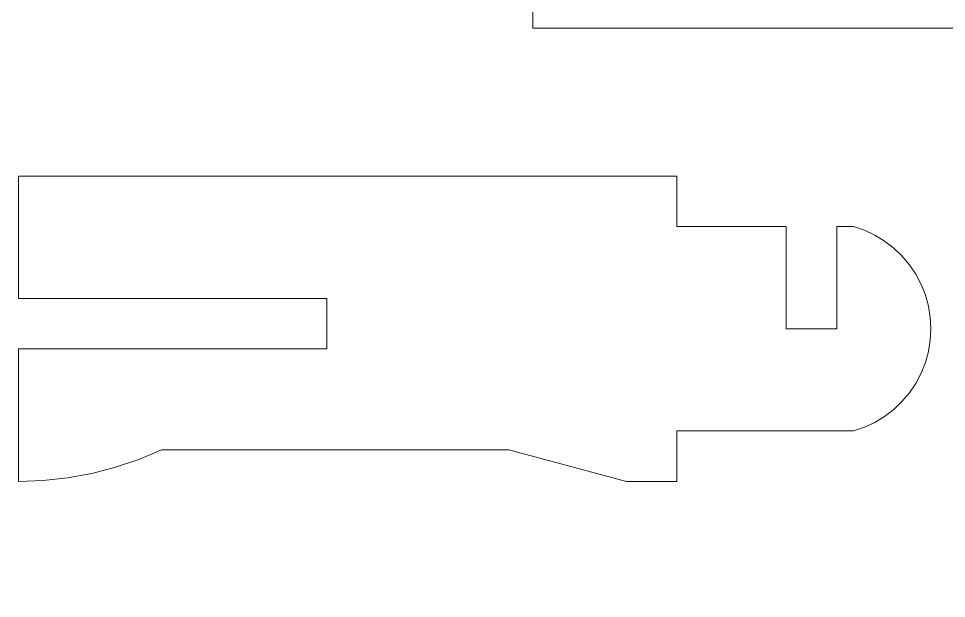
# Model space of a CAD drawing. Header units: millimetres. Extents: x -516 to 519, y -297 to 340.
# Drawn here: x 247 to 302.2, y -257.4 to -222.9 of the extents above; entities that cross this region are included whole.
import ezdxf

# ---------------------------------------------------------------- set-up
doc = ezdxf.new("R2010")
doc.units = ezdxf.units.MM
doc.header["$MEASUREMENT"] = 0
doc.layers.add('layer 1', color=7, linetype='Continuous')

msp = doc.modelspace()

# ---------------------------------------------------------------- linework, layer by layer
at = {"layer": 'layer 1', "color": 250, "lineweight": 18}
for points, knots in [([(277.6382, -223.507), (277.6382, -223.507), (305.161, -223.507), (305.161, -223.507), (305.161, -223.507), (305.161, -257.4176), (305.161, -257.4176), (305.161, -257.4176), (333.1771, -257.4176), (333.1771, -257.4176), (333.1771, -257.4176), (333.1771, -248.4117), (333.1771, -248.4117), (333.1771, -248.4117), (336.1786, -248.4117), (336.1786, -248.4117), (336.1786, -248.4117), (336.1786, -242.4084), (336.1786, -242.4084), (336.1786, -242.4084), (333.1771, -242.4084), (333.1771, -242.4084), (333.1771, -242.4084), (333.1771, -225.1769), (333.1771, -225.1769), (333.1771, -225.1769), (336.1786, -225.1769), (336.1786, -225.1769), (336.1786, -225.1769), (336.1786, -219.1735), (336.1786, -219.1735), (336.1786, -219.1735), (333.1771, -219.1735), (333.1771, -219.1735), (333.1771, -219.1735), (333.1771, -210.5805), (333.1771, -210.5805), (333.1771, -210.5805), (295.6494, -210.5805), (295.6494, -210.5805), (295.6494, -210.5805), (295.6494, -207.5786), (295.6494, -207.5786), (295.6494, -207.5786), (287.6448, -207.5786), (287.6448, -207.5786), (287.6448, -207.5786), (287.6448, -210.5805), (287.6448, -210.5805), (287.6448, -210.5805), (277.6382, -210.5805), (277.6382, -210.5805), (277.6382, -210.5805), (277.6382, -214.0418), (277.6382, -214.0418), (277.6382, -214.0418), (274.6363, -214.0418), (274.6363, -214.0418), (274.6363, -214.0418), (274.6363, -220.0457), (274.6363, -220.0457), (274.6363, -220.0457), (277.6382, -220.0457), (277.6382, -220.0457), (277.6382, -220.0457), (277.6382, -223.507), (277.6382, -223.507)], [0, 0, 0, 0, 0.0454545, 0.0454545, 0.0454545, 0.0909091, 0.0909091, 0.0909091, 0.1363636, 0.1363636, 0.1363636, 0.1818182, 0.1818182, 0.1818182, 0.2272727, 0.2272727, 0.2272727, 0.2727273, 0.2727273, 0.2727273, 0.3181818, 0.3181818, 0.3181818, 0.3636364, 0.3636364, 0.3636364, 0.4090909, 0.4090909, 0.4090909, 0.4545455, 0.4545455, 0.4545455, 0.5, 0.5, 0.5, 0.5454545, 0.5454545, 0.5454545, 0.5909091, 0.5909091, 0.5909091, 0.6363636, 0.6363636, 0.6363636, 0.6818182, 0.6818182, 0.6818182, 0.7272727, 0.7272727, 0.7272727, 0.7727273, 0.7727273, 0.7727273, 0.8181818, 0.8181818, 0.8181818, 0.8636364, 0.8636364, 0.8636364, 0.9090909, 0.9090909, 0.9090909, 0.9545455, 0.9545455, 0.9545455, 1, 1, 1, 1]), ([(265.3917, -242.5732), (265.3917, -242.5732), (265.3917, -239.5718), (265.3917, -239.5718), (265.3917, -239.5718), (247.0451, -239.5718), (247.0451, -239.5718), (247.0451, -239.5718), (247.0451, -232.3013), (247.0451, -232.3013), (247.0451, -232.3013), (286.2071, -232.3013), (286.2071, -232.3013), (286.2071, -232.3013), (286.2071, -235.3027), (286.2071, -235.3027), (286.2071, -235.3027), (292.7106, -235.3027), (292.7106, -235.3027), (292.7106, -235.3027), (292.7106, -241.3793), (292.7106, -241.3793), (292.7106, -241.3793), (295.7114, -241.3793), (295.7114, -241.3793), (295.7114, -241.3793), (295.7114, -235.3027), (295.7114, -235.3027), (295.7114, -235.3027), (296.7121, -235.3027), (296.7121, -235.3027), (296.7121, -235.3027), (297.3571, -235.5225), (297.3571, -235.5225), (297.3571, -235.5225), (297.975, -235.8107), (297.975, -235.8107), (297.975, -235.8107), (298.5585, -236.1639), (298.5585, -236.1639), (298.5585, -236.1639), (299.1003, -236.5778), (299.1003, -236.5778), (299.1003, -236.5778), (299.5939, -237.0475), (299.5939, -237.0475), (299.5939, -237.0475), (300.0341, -237.568), (300.0341, -237.568), (300.0341, -237.568), (300.4156, -238.1328), (300.4156, -238.1328), (300.4156, -238.1328), (300.7344, -238.7352), (300.7344, -238.7352), (300.7344, -238.7352), (300.9859, -239.3689), (300.9859, -239.3689), (300.9859, -239.3689), (301.168, -240.0255), (301.168, -240.0255), (301.168, -240.0255), (301.2778, -240.6985), (301.2778, -240.6985), (301.2778, -240.6985), (301.3145, -241.3793), (301.3145, -241.3793), (301.3145, -241.3793), (301.2778, -242.0599), (301.2778, -242.0599), (301.2778, -242.0599), (301.168, -242.7323), (301.168, -242.7323), (301.168, -242.7323), (300.9859, -243.3895), (300.9859, -243.3895), (300.9859, -243.3895), (300.7344, -244.0228), (300.7344, -244.0228), (300.7344, -244.0228), (300.4156, -244.6251), (300.4156, -244.6251), (300.4156, -244.6251), (300.0341, -245.1906), (300.0341, -245.1906), (300.0341, -245.1906), (299.5939, -245.7105), (299.5939, -245.7105), (299.5939, -245.7105), (299.1003, -246.1806), (299.1003, -246.1806), (299.1003, -246.1806), (298.5585, -246.5944), (298.5585, -246.5944), (298.5585, -246.5944), (297.975, -246.9473), (297.975, -246.9473), (297.975, -246.9473), (297.3571, -247.2353), (297.3571, -247.2353), (297.3571, -247.2353), (296.7121, -247.455), (296.7121, -247.455), (296.7121, -247.455), (286.2071, -247.455), (286.2071, -247.455), (286.2071, -247.455), (286.2071, -250.4566), (286.2071, -250.4566), (286.2071, -250.4566), (283.2056, -250.4566), (283.2056, -250.4566), (283.2056, -250.4566), (276.2024, -248.5764), (276.2024, -248.5764), (276.2024, -248.5764), (255.549, -248.5764), (255.549, -248.5764), (255.549, -248.5764), (254.2013, -249.1445), (254.2013, -249.1445), (254.2013, -249.1445), (252.8158, -249.6137), (252.8158, -249.6137), (252.8158, -249.6137), (251.3999, -249.9809), (251.3999, -249.9809), (251.3999, -249.9809), (249.9608, -250.2451), (249.9608, -250.2451), (249.9608, -250.2451), (248.5072, -250.4036), (248.5072, -250.4036), (248.5072, -250.4036), (247.0451, -250.4566), (247.0451, -250.4566), (247.0451, -250.4566), (247.0451, -242.5732), (247.0451, -242.5732), (247.0451, -242.5732), (265.3917, -242.5732), (265.3917, -242.5732)], [0, 0, 0, 0, 0.0212766, 0.0212766, 0.0212766, 0.0425532, 0.0425532, 0.0425532, 0.0638298, 0.0638298, 0.0638298, 0.0851064, 0.0851064, 0.0851064, 0.106383, 0.106383, 0.106383, 0.1276596, 0.1276596, 0.1276596, 0.1489362, 0.1489362, 0.1489362, 0.1702128, 0.1702128, 0.1702128, 0.1914894, 0.1914894, 0.1914894, 0.212766, 0.212766, 0.212766, 0.2340426, 0.2340426, 0.2340426, 0.2553191, 0.2553191, 0.2553191, 0.2765957, 0.2765957, 0.2765957, 0.2978723, 0.2978723, 0.2978723, 0.3191489, 0.3191489, 0.3191489, 0.3404255, 0.3404255, 0.3404255, 0.3617021, 0.3617021, 0.3617021, 0.3829787, 0.3829787, 0.3829787, 0.4042553, 0.4042553, 0.4042553, 0.4255319, 0.4255319, 0.4255319, 0.4468085, 0.4468085, 0.4468085, 0.4680851, 0.4680851, 0.4680851, 0.4893617, 0.4893617, 0.4893617, 0.5106383, 0.5106383, 0.5106383, 0.5319149, 0.5319149, 0.5319149, 0.5531915, 0.5531915, 0.5531915, 0.5744681, 0.5744681, 0.5744681, 0.5957447, 0.5957447, 0.5957447, 0.6170213, 0.6170213, 0.6170213, 0.6382979, 0.6382979, 0.6382979, 0.6595745, 0.6595745, 0.6595745, 0.6808511, 0.6808511, 0.6808511, 0.7021277, 0.7021277, 0.7021277, 0.7234043, 0.7234043, 0.7234043, 0.7446809, 0.7446809, 0.7446809, 0.7659574, 0.7659574, 0.7659574, 0.787234, 0.787234, 0.787234, 0.8085106, 0.8085106, 0.8085106, 0.8297872, 0.8297872, 0.8297872, 0.8510638, 0.8510638, 0.8510638, 0.8723404, 0.8723404, 0.8723404, 0.893617, 0.893617, 0.893617, 0.9148936, 0.9148936, 0.9148936, 0.9361702, 0.9361702, 0.9361702, 0.9574468, 0.9574468, 0.9574468, 0.9787234, 0.9787234, 0.9787234, 1, 1, 1, 1])]:
    msp.add_open_spline(points, degree=3, knots=knots, dxfattribs=at)

doc.saveas('drawing.dxf')
